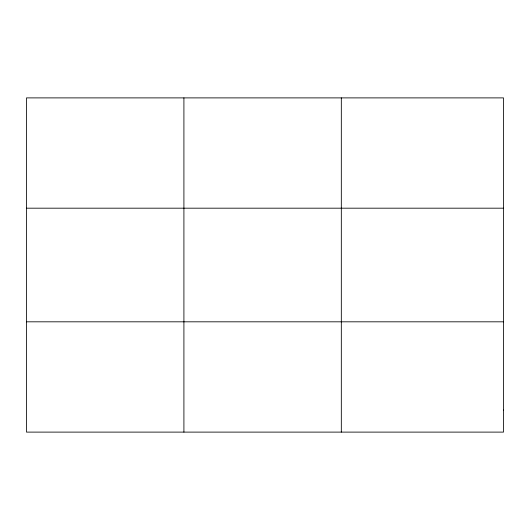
<?xml version="1.0" encoding="UTF-8"?>
<svg xmlns="http://www.w3.org/2000/svg" width="530" height="530" viewBox="0 0 530 530"><rect width="100%" height="100%" fill="white"/><g stroke="black" fill="none" stroke-linecap="round" stroke-linejoin="round"><path stroke-width="0.79" d="M183.91 97.891L183.91 432.109M341.32 97.891L341.32 432.109M26.5 208.184L503.5 208.184M26.5 321.816L503.5 321.816M503.5 410.054L503.5 432.109L26.5 432.109L26.5 97.891L503.5 97.891L503.5 410.054"/></g></svg>
